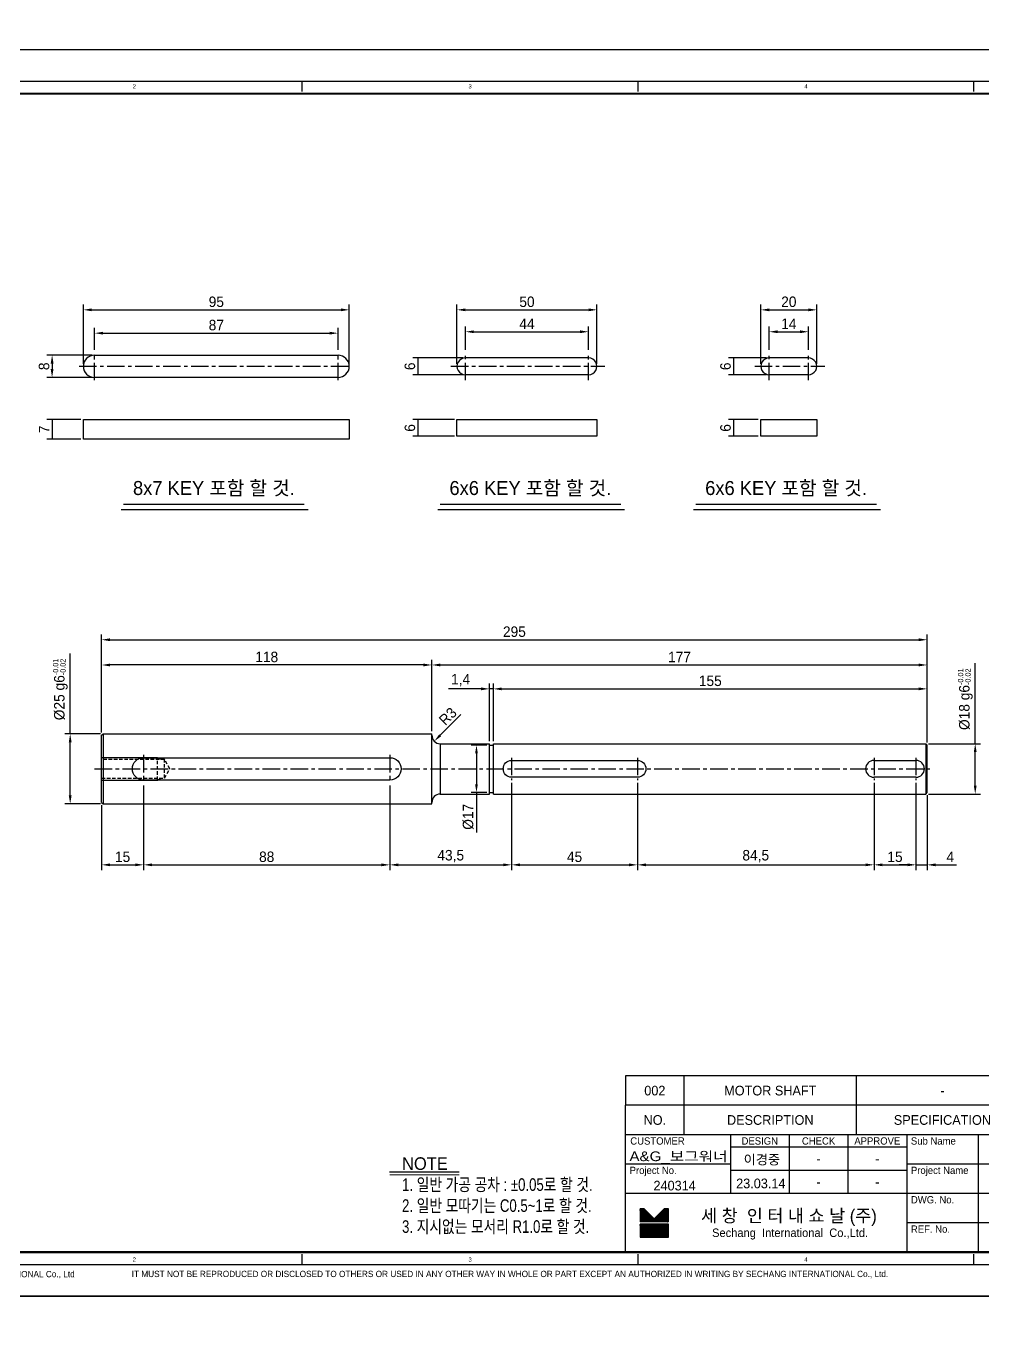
# Model space of a CAD drawing. Header units: inches. Extents: x 0 to 77285, y -118 to 40065.
# Drawn here: x 72149.1 to 72490.9, y 4671 to 5140 of the extents above; entities that cross this region are included whole.
import ezdxf
from ezdxf.enums import TextEntityAlignment as Align

# ---------------------------------------------------------------- set-up
doc = ezdxf.new("R2010")
doc.units = ezdxf.units.IN
doc.header["$LTSCALE"] = 5
doc.header["$MEASUREMENT"] = 0
doc.linetypes.add('CENTER', pattern=[2, 1.25, -0.25, 0.25, -0.25])
doc.linetypes.add('HIDDEN', pattern=[0.375, 0.25, -0.125])
for name, color, linetype in [('11', 1, 'CENTER'), ('22', 2, 'HIDDEN'), ('A', 8, 'Continuous'), ('T', 3, 'Continuous')]:
    doc.layers.add(name, color=color, linetype=linetype)
doc.styles.add('SCI', font='')
doc.styles.get('SCI').set_extended_font_data('Gulim')
doc.dimstyles.new('SCH', dxfattribs={"dimtxt": 2.5, "dimasz": 2, "dimexe": 1.25, "dimexo": 0.625, "dimtad": 1, "dimdec": 8, "dimtxsty": 'SCI', "dimcen": 2.5, "dimclrd": 4, "dimclre": 4, "dimclrt": 7, "dimadec": 8, "dimazin": 2, "dimtfac": 1, "dimtdec": 8, "dimtmove": 0, "dimatfit": 3, "dimfxl": 1, "dimarcsym": 0})

# ---------------------------------------------------------------- blocks, each defined once
blk = doc.blocks.new('A$Cdee910e8')
for p, q in [((0, 12), (0.5, 12.5)), ((0, -12), (0, 12)), ((0.5, 12.5), (118, 12.5)), ((0.5, 12.5), (0.5, -12.5)), ((118, -12.5), (118, 12.5)), ((121, 9), (138.6, 9)), ((138.6, -9), (138.6, 9)), ((138.6, 8.5), (140, 8.5)), ((140, 9), (294.5, 9)), ((140, -9), (140, 9)), ((294.5, 9), (295, 8.5)), ((294.5, 9), (294.5, -9)), ((295, -8.5), (295, 8.5)), ((276, 3), (291, 3)), ((291, -3), (276, -3)), ((121, -9), (138.6, -9)), ((138.6, -8.5), (140, -8.5)), ((140, -9), (294.5, -9)), ((294.5, -9), (295, -8.5)), ((0, -12), (0.5, -12.5)), ((0.5, -12.5), (118, -12.5))]:
    blk.add_line(p, q)
for points in [[(15, -4, -1), (15, 4), (103, 4, -1), (103, -4)], [(146.5, -3, -1), (146.5, 3), (191.5, 3, -1), (191.5, -3)]]:
    blk.add_lwpolyline(points, format="xyb", close=True)
for centre, start, end in [((121, 12), 180, 270), ((276, 0), 90, 270), ((291, 0), 270, 90), ((121, -12), 90, 180)]:
    blk.add_arc(centre, 3, start, end)
at = {"layer": '11'}
for p, q in [((15, 5), (15, -5)), ((103, 5), (103, -5)), ((-2.5, 0), (296, 0)), ((146.5, 4), (146.5, -4)), ((191.5, 4), (191.5, -4)), ((276, 4), (276, -4)), ((291, 4), (291, -4))]:
    blk.add_line(p, q, dxfattribs=at)
at = {"layer": '22'}
for p, q in [((22.5, 3.32), (0, 3.32)), ((20, -4), (20, 4)), ((24.42, 0), (22.5, 3.32)), ((22.5, -3.32), (22.5, 3.32)), ((22.5, -3.32), (24.42, 0)), ((0, -3.32), (22.5, -3.32))]:
    blk.add_line(p, q, dxfattribs=at)
at = {"layer": 'A'}
blk.add_line((121, 9), (121, -9), dxfattribs=at)
at = {"layer": 'T'}
for p, q in [((20, 4), (0, 4)), ((21.17, 3.32), (20, 4)), ((0, -4), (20, -4)), ((20, -4), (21.17, -3.32))]:
    blk.add_line(p, q, dxfattribs=at)
blk = doc.blocks.new('A$C645fd8c3')
at = {"linetype": 'Continuous'}
h = blk.add_hatch(dxfattribs=at)
h.set_pattern_fill('ANSI31', color=5, scale=0.563055, style=0)
h.set_pattern_definition([(45, (-482.600826, -378.99261), (-0.04976753, 0.04976753), [])])
h.paths.add_polyline_path([(259.73, -279.27), (259.73, -276.17), (258.74, -276.17), (256.35, -278.56), (253.96, -276.17), (252.97, -276.17), (252.97, -279.27)])
h.paths.add_polyline_path([(252.97, -279.83), (252.97, -282.93), (259.73, -282.93), (259.73, -279.83)])
at = {"color": 2}
for p, q in [((12.5, -7.5), (412.5, -7.5)), ((172.5, -10), (172.5, -7.5)), ((252.5, -10), (252.5, -7.5)), ((332.5, -10), (332.5, -7.5)), ((172.5, -289.5), (172.5, -287)), ((252.5, -289.5), (252.5, -287)), ((332.5, -289.5), (332.5, -287)), ((412.5, -289.5), (12.5, -289.5))]:
    blk.add_line(p, q, dxfattribs=at)
for p, q in [((409.5, -244.5), (249.5, -244.5)), ((249.5, -244.5), (249.5, -251.5)), ((249.5, -286.5), (249.5, -251.5)), ((409.5, -251.5), (249.5, -251.5)), ((409.5, -258.5), (249.5, -258.5)), ((316.5, -258.5), (316.5, -286.5)), ((316.5, -261.5), (274.5, -261.5)), ((316.5, -267), (274.5, -267))]:
    blk.add_line(p, q)
at = {"color": 3}
for p, q in [((263.5, -251.5), (263.5, -244.5)), ((304.5, -251.5), (304.5, -244.5)), ((263.5, -258.5), (263.5, -251.5)), ((304.5, -258.5), (304.5, -251.5)), ((274.5, -258.5), (274.5, -272.5)), ((288.5, -258.5), (288.5, -272.5)), ((302.5, -258.5), (302.5, -272.5)), ((333.5, -258.5), (333.5, -286.5)), ((274.5, -265.5), (249.5, -265.5)), ((409.58, -265.5), (316.5, -265.5)), ((409.5, -272.5), (249.5, -272.5)), ((409.58, -279.5), (316.5, -279.5))]:
    blk.add_line(p, q, dxfattribs=at)
at = {"color": 5, "linetype": 'Continuous'}
for p, q in [((252.97, -276.17), (252.97, -279.27)), ((253.96, -276.17), (252.97, -276.17)), ((253.96, -276.17), (256.35, -278.56)), ((258.74, -276.17), (256.35, -278.56)), ((259.73, -276.17), (258.74, -276.17)), ((259.73, -279.27), (259.73, -276.17)), ((259.73, -279.27), (252.97, -279.27)), ((252.97, -279.83), (252.97, -282.93)), ((259.73, -279.83), (252.97, -279.83)), ((259.73, -282.93), (259.73, -279.83)), ((252.97, -282.93), (259.73, -282.93))]:
    blk.add_line(p, q, dxfattribs=at)
at = {"color": 40, "const_width": 0.5}
blk.add_lwpolyline([(15.5, -286.5), (15.5, -10.5), (409.5, -10.5), (409.5, -286.5)], close=True, dxfattribs=at)
at = {"const_width": 0.257}
blk.add_lwpolyline([(193.31, -268.04), (209.91, -268.04)], dxfattribs=at)
at = {"color": 3}
blk.add_lwpolyline([(193.31, -267.35), (209.91, -267.35)], dxfattribs=at)
at = {"layer": 'Defpoints', "color": 1}
blk.add_lwpolyline([(0, -297), (0, 0), (420, 0), (420, -297)], close=True, dxfattribs=at)
at = {"color": 2, "style": 'SCI'}
for s, p in [('2', (132.5, -8.75)), ('3', (212.5, -8.75)), ('4', (292.5, -8.75)), ('2', (132.5, -288.25)), ('3', (212.5, -288.25)), ('4', (292.5, -288.25))]:
    blk.add_text(s, height=1, dxfattribs=at).set_placement(p, align=Align.MIDDLE_CENTER)
at = {"style": 'SCI'}
for s, height, p in [('NO.', 2.308, (256.5, -255)), ('DESCRIPTION', 2.3077, (284, -255)), ('SPECIFICATION', 2.3077, (325, -255)), ('DESIGN', 1.731, (281.5, -260)), ('CHECK', 1.731, (295.5, -260)), ('APPROVE', 1.731, (309.5, -260)), ('이경중', 2.308, (282, -264.44)), ('-', 2.31, (295.5, -264.25)), ('-', 2.31, (309.5, -264.25)), ('세 창  인 터 내 쇼 날 (주)', 3.0296, (288.44, -277.82)), ('Sechang  International  Co.,Ltd.', 2.0198, (288.72, -281.87))]:
    blk.add_text(s, height=height, dxfattribs=at).set_placement(p, align=Align.MIDDLE_CENTER)
for s, height, p in [('CUSTOMER', 1.731, (250.65, -260)), ('Sub Name', 1.731, (317.5, -260)), ('Project No.', 1.7308, (250.5, -267)), ('Project Name', 1.7308, (317.5, -267)), ('DWG. No.', 1.731, (317.5, -274)), ('REF. No.', 1.731, (317.5, -281))]:
    blk.add_text(s, height=height, dxfattribs=at).set_placement(p, align=Align.MIDDLE_LEFT)
at = {"color": 40, "style": 'SCI'}
for p in [(295.5, -269.75), (309.5, -269.75)]:
    blk.add_text('-', height=2.31, dxfattribs=at).set_placement(p, align=Align.MIDDLE_CENTER)
at = {"color": 3, "linetype": 'Continuous', "style": 'SCI'}
for s, p in [('THIS DRAWING CONTAINS CONFIDENTIAL INFORMATION PROPRIETARY TO SECHANG INTERNATIONAL Co., Ltd  ', (12.11, -292.46)), ('IT MUST NOT BE REPRODUCED OR DISCLOSED TO OTHERS OR USED IN ANY OTHER WAY IN WHOLE OR PART EXCEPT AN AUTHORIZED IN WRITING BY SECHANG INTERNATIONAL Co., Ltd.', (131.88, -292.43))]:
    blk.add_text(s, height=1.5, dxfattribs=at).set_placement(p)
at = {"color": 40, "insert": (196.28, -263.89), "char_height": 3, "attachment_point": 1, "style": 'SCI'}
blk.add_mtext_dynamic_manual_height_columns('NOTE{\\W0.8;\\P1. 일반 가공 공차 : %%P0.05로 할 것.\\P2. 일반 모따기는 C0.5~1로 할 것.\\P3. 지시없는 모서리 R1.0로 할 것.}', width=205.982, gutter_width=1.29, heights=[0], dxfattribs=at)
blk = doc.blocks.new('*D1382')
at = {"color": 4, "lineweight": -2, "transparency": 16777216}
for p, q in [((72169.55, 5019.42), (72169.55, 5040.55)), ((72172.55, 5038.67), (72261.55, 5038.67)), ((72264.55, 5019.42), (72264.55, 5040.55))]:
    blk.add_line(p, q, dxfattribs=at)
at = {"color": 4, "transparency": 16777216}
for points in [[(72172.55, 5039.17), (72172.55, 5038.17), (72169.55, 5038.67)], [(72261.55, 5039.17), (72261.55, 5038.17), (72264.55, 5038.67)]]:
    blk.add_solid(points, dxfattribs=at)
at = {"layer": 'Defpoints', "color": 0, "transparency": 16777216}
for p in [(72264.55, 5038.67), (72169.55, 5018.49), (72264.55, 5018.49)]:
    blk.add_point(p, dxfattribs=at)
at = {"color": 7, "transparency": 16777216, "insert": (72217.05, 5041.53), "char_height": 3.75, "attachment_point": 5, "style": 'SCI'}
blk.add_mtext('95', dxfattribs=at)
blk = doc.blocks.new('*D1383')
at = {"color": 4, "lineweight": -2, "transparency": 16777216}
for p, q in [((72172.61, 5022.49), (72156.5, 5022.49)), ((72158.37, 5019.49), (72158.37, 5017.49)), ((72172.61, 5014.49), (72156.5, 5014.49))]:
    blk.add_line(p, q, dxfattribs=at)
at = {"color": 4, "transparency": 16777216}
for points in [[(72157.87, 5019.49), (72158.87, 5019.49), (72158.37, 5022.49)], [(72157.87, 5017.49), (72158.87, 5017.49), (72158.37, 5014.49)]]:
    blk.add_solid(points, dxfattribs=at)
at = {"layer": 'Defpoints', "color": 0, "transparency": 16777216}
for p in [(72173.55, 5022.49), (72158.37, 5014.49), (72173.55, 5014.49)]:
    blk.add_point(p, dxfattribs=at)
at = {"color": 7, "transparency": 16777216, "insert": (72155.51, 5018.49), "char_height": 3.75, "attachment_point": 5, "rotation": 90, "style": 'SCI'}
blk.add_mtext('8', dxfattribs=at)
blk = doc.blocks.new('*D1384')
at = {"color": 4, "lineweight": -2, "transparency": 16777216}
for p, q in [((72305.1, 5021.49), (72287.22, 5021.49)), ((72289.09, 5021.49), (72289.09, 5015.49)), ((72305.1, 5015.49), (72287.22, 5015.49))]:
    blk.add_line(p, q, dxfattribs=at)
at = {"layer": 'Defpoints', "color": 0, "transparency": 16777216}
for p in [(72306.04, 5021.49), (72289.09, 5015.49), (72306.04, 5015.49)]:
    blk.add_point(p, dxfattribs=at)
at = {"color": 7, "transparency": 16777216, "insert": (72286.23, 5018.49), "char_height": 3.75, "attachment_point": 5, "rotation": 90, "style": 'SCI'}
blk.add_mtext('6', dxfattribs=at)
blk = doc.blocks.new('*D1385')
at = {"color": 4, "lineweight": -2, "transparency": 16777216}
for p, q in [((72303.05, 5019.42), (72303.05, 5040.55)), ((72306.05, 5038.67), (72350.05, 5038.67)), ((72353.05, 5019.42), (72353.05, 5040.55))]:
    blk.add_line(p, q, dxfattribs=at)
at = {"color": 4, "transparency": 16777216}
for points in [[(72306.05, 5039.17), (72306.05, 5038.17), (72303.05, 5038.67)], [(72350.05, 5039.17), (72350.05, 5038.17), (72353.05, 5038.67)]]:
    blk.add_solid(points, dxfattribs=at)
at = {"layer": 'Defpoints', "color": 0, "transparency": 16777216}
for p in [(72353.05, 5038.67), (72303.05, 5018.49), (72353.05, 5018.49)]:
    blk.add_point(p, dxfattribs=at)
at = {"color": 7, "transparency": 16777216, "insert": (72328.05, 5041.53), "char_height": 3.75, "attachment_point": 5, "style": 'SCI'}
blk.add_mtext('50', dxfattribs=at)
blk = doc.blocks.new('*D1386')
at = {"color": 4, "lineweight": -2, "transparency": 16777216}
for p, q in [((72168.61, 4999.48), (72156.5, 4999.48)), ((72158.37, 4999.48), (72158.37, 4992.48)), ((72168.61, 4992.48), (72156.5, 4992.48))]:
    blk.add_line(p, q, dxfattribs=at)
at = {"layer": 'Defpoints', "color": 0, "transparency": 16777216}
for p in [(72169.55, 4999.48), (72158.37, 4992.48), (72169.55, 4992.48)]:
    blk.add_point(p, dxfattribs=at)
at = {"color": 7, "transparency": 16777216, "insert": (72155.51, 4995.98), "char_height": 3.75, "attachment_point": 5, "rotation": 90, "style": 'SCI'}
blk.add_mtext('7', dxfattribs=at)
blk = doc.blocks.new('*D1387')
at = {"color": 4, "lineweight": -2, "transparency": 16777216}
for p, q in [((72302.11, 4999.48), (72287.22, 4999.48)), ((72289.09, 4999.48), (72289.09, 4993.48)), ((72302.11, 4993.48), (72287.22, 4993.48))]:
    blk.add_line(p, q, dxfattribs=at)
at = {"layer": 'Defpoints', "color": 0, "transparency": 16777216}
for p in [(72303.05, 4999.48), (72289.09, 4993.48), (72303.05, 4993.48)]:
    blk.add_point(p, dxfattribs=at)
at = {"color": 7, "transparency": 16777216, "insert": (72286.23, 4996.48), "char_height": 3.75, "attachment_point": 5, "rotation": 90, "style": 'SCI'}
blk.add_mtext('6', dxfattribs=at)
blk = doc.blocks.new('*D1393')
at = {"color": 4, "lineweight": -2, "transparency": 16777216}
for p, q in [((72173.55, 5024.42), (72173.55, 5032.21)), ((72176.55, 5030.34), (72257.55, 5030.34)), ((72260.55, 5024.42), (72260.55, 5032.21))]:
    blk.add_line(p, q, dxfattribs=at)
at = {"color": 4, "transparency": 16777216}
for points in [[(72176.55, 5030.84), (72176.55, 5029.84), (72173.55, 5030.34)], [(72257.55, 5030.84), (72257.55, 5029.84), (72260.55, 5030.34)]]:
    blk.add_solid(points, dxfattribs=at)
at = {"layer": 'Defpoints', "color": 0, "transparency": 16777216}
for p in [(72260.55, 5030.34), (72173.55, 5023.49), (72260.55, 5023.49)]:
    blk.add_point(p, dxfattribs=at)
at = {"color": 7, "transparency": 16777216, "insert": (72217.05, 5033.2), "char_height": 3.75, "attachment_point": 5, "style": 'SCI'}
blk.add_mtext('87', dxfattribs=at)
blk = doc.blocks.new('*D1394')
at = {"color": 4, "lineweight": -2, "transparency": 16777216}
for p, q in [((72306.05, 5024.42), (72306.05, 5032.71)), ((72350.05, 5024.42), (72350.05, 5032.71)), ((72309.05, 5030.84), (72347.05, 5030.84))]:
    blk.add_line(p, q, dxfattribs=at)
at = {"color": 4, "transparency": 16777216}
for points in [[(72309.05, 5031.34), (72309.05, 5030.34), (72306.05, 5030.84)], [(72347.05, 5031.34), (72347.05, 5030.34), (72350.05, 5030.84)]]:
    blk.add_solid(points, dxfattribs=at)
at = {"layer": 'Defpoints', "color": 0, "transparency": 16777216}
for p in [(72350.05, 5030.84), (72306.05, 5023.49), (72350.05, 5023.49)]:
    blk.add_point(p, dxfattribs=at)
at = {"color": 7, "transparency": 16777216, "insert": (72328.05, 5033.7), "char_height": 3.75, "attachment_point": 5, "style": 'SCI'}
blk.add_mtext('44', dxfattribs=at)
blk = doc.blocks.new('*D1395')
at = {"color": 4, "lineweight": -2, "transparency": 16777216}
for p, q in [((72413.67, 5021.49), (72400.01, 5021.49)), ((72401.88, 5021.49), (72401.88, 5015.49)), ((72413.67, 5015.49), (72400.01, 5015.49))]:
    blk.add_line(p, q, dxfattribs=at)
at = {"layer": 'Defpoints', "color": 0, "transparency": 16777216}
for p in [(72414.61, 5021.49), (72401.88, 5015.49), (72414.61, 5015.49)]:
    blk.add_point(p, dxfattribs=at)
at = {"color": 7, "transparency": 16777216, "insert": (72399.02, 5018.49), "char_height": 3.75, "attachment_point": 5, "rotation": 90, "style": 'SCI'}
blk.add_mtext('6', dxfattribs=at)
blk = doc.blocks.new('*D1396')
at = {"color": 4, "lineweight": -2, "transparency": 16777216}
for p, q in [((72411.62, 5019.42), (72411.62, 5040.55)), ((72414.62, 5038.67), (72428.62, 5038.67)), ((72431.62, 5019.42), (72431.62, 5040.55))]:
    blk.add_line(p, q, dxfattribs=at)
at = {"color": 4, "transparency": 16777216}
for points in [[(72414.62, 5039.17), (72414.62, 5038.17), (72411.62, 5038.67)], [(72428.62, 5039.17), (72428.62, 5038.17), (72431.62, 5038.67)]]:
    blk.add_solid(points, dxfattribs=at)
at = {"layer": 'Defpoints', "color": 0, "transparency": 16777216}
for p in [(72431.62, 5038.67), (72411.62, 5018.49), (72431.62, 5018.49)]:
    blk.add_point(p, dxfattribs=at)
at = {"color": 7, "transparency": 16777216, "insert": (72421.62, 5041.53), "char_height": 3.75, "attachment_point": 5, "style": 'SCI'}
blk.add_mtext('20', dxfattribs=at)
blk = doc.blocks.new('*D1397')
at = {"color": 4, "lineweight": -2, "transparency": 16777216}
for p, q in [((72410.68, 4999.48), (72400.01, 4999.48)), ((72401.88, 4999.48), (72401.88, 4993.48)), ((72410.68, 4993.48), (72400.01, 4993.48))]:
    blk.add_line(p, q, dxfattribs=at)
at = {"layer": 'Defpoints', "color": 0, "transparency": 16777216}
for p in [(72411.62, 4999.48), (72401.88, 4993.48), (72411.62, 4993.48)]:
    blk.add_point(p, dxfattribs=at)
at = {"color": 7, "transparency": 16777216, "insert": (72399.02, 4996.48), "char_height": 3.75, "attachment_point": 5, "rotation": 90, "style": 'SCI'}
blk.add_mtext('6', dxfattribs=at)
blk = doc.blocks.new('*D1398')
at = {"color": 4, "lineweight": -2, "transparency": 16777216}
for p, q in [((72414.62, 5024.42), (72414.62, 5032.71)), ((72428.62, 5024.42), (72428.62, 5032.71)), ((72417.62, 5030.84), (72425.62, 5030.84))]:
    blk.add_line(p, q, dxfattribs=at)
at = {"color": 4, "transparency": 16777216}
for points in [[(72417.62, 5031.34), (72417.62, 5030.34), (72414.62, 5030.84)], [(72425.62, 5031.34), (72425.62, 5030.34), (72428.62, 5030.84)]]:
    blk.add_solid(points, dxfattribs=at)
at = {"layer": 'Defpoints', "color": 0, "transparency": 16777216}
for p in [(72428.62, 5030.84), (72414.62, 5023.49), (72428.62, 5023.49)]:
    blk.add_point(p, dxfattribs=at)
at = {"color": 7, "transparency": 16777216, "insert": (72421.62, 5033.7), "char_height": 3.75, "attachment_point": 5, "style": 'SCI'}
blk.add_mtext('14', dxfattribs=at)
blk = doc.blocks.new('*D1399')
at = {"color": 4, "lineweight": -2, "transparency": 16777216}
for p, q in [((72316.06, 4884.58), (72316.06, 4905.1)), ((72319.06, 4903.22), (72468.06, 4903.22)), ((72471.06, 4884.08), (72471.06, 4905.1))]:
    blk.add_line(p, q, dxfattribs=at)
at = {"color": 4, "transparency": 16777216}
for points in [[(72319.06, 4903.72), (72319.06, 4902.72), (72316.06, 4903.22)], [(72468.06, 4903.72), (72468.06, 4902.72), (72471.06, 4903.22)]]:
    blk.add_solid(points, dxfattribs=at)
at = {"layer": 'Defpoints', "color": 0, "transparency": 16777216}
for p in [(72471.06, 4903.22), (72316.06, 4883.64), (72471.06, 4883.14)]:
    blk.add_point(p, dxfattribs=at)
at = {"color": 7, "transparency": 16777216, "insert": (72393.56, 4906.09), "char_height": 3.75, "attachment_point": 5, "style": 'SCI'}
blk.add_mtext('155', dxfattribs=at)
blk = doc.blocks.new('*D1400')
at = {"color": 4, "lineweight": -2, "transparency": 16777216}
for p, q in [((72311.66, 4903.22), (72300.03, 4903.22)), ((72314.66, 4884.58), (72314.66, 4905.1)), ((72316.06, 4903.22), (72314.66, 4903.22)), ((72316.06, 4884.58), (72316.06, 4905.1)), ((72319.06, 4903.22), (72322.06, 4903.22))]:
    blk.add_line(p, q, dxfattribs=at)
at = {"color": 4, "transparency": 16777216}
for points in [[(72311.66, 4903.72), (72311.66, 4902.72), (72314.66, 4903.22)], [(72319.06, 4903.72), (72319.06, 4902.72), (72316.06, 4903.22)]]:
    blk.add_solid(points, dxfattribs=at)
at = {"layer": 'Defpoints', "color": 0, "transparency": 16777216}
for p in [(72314.66, 4903.22), (72314.66, 4883.64), (72316.06, 4883.64)]:
    blk.add_point(p, dxfattribs=at)
at = {"color": 7, "transparency": 16777216, "insert": (72304.35, 4906.32), "char_height": 3.75, "attachment_point": 5, "style": 'SCI'}
blk.add_mtext('1,4', dxfattribs=at)
blk = doc.blocks.new('*D1401')
at = {"color": 4, "lineweight": -2, "transparency": 16777216}
for p, q in [((72294.06, 4888.08), (72294.06, 4913.63)), ((72297.06, 4911.76), (72468.06, 4911.76)), ((72471.06, 4884.08), (72471.06, 4913.63))]:
    blk.add_line(p, q, dxfattribs=at)
at = {"color": 4, "transparency": 16777216}
for points in [[(72297.06, 4912.26), (72297.06, 4911.26), (72294.06, 4911.76)], [(72468.06, 4912.26), (72468.06, 4911.26), (72471.06, 4911.76)]]:
    blk.add_solid(points, dxfattribs=at)
at = {"layer": 'Defpoints', "color": 0, "transparency": 16777216}
for p in [(72471.06, 4911.76), (72294.06, 4887.14), (72471.06, 4883.14)]:
    blk.add_point(p, dxfattribs=at)
at = {"color": 7, "transparency": 16777216, "insert": (72382.56, 4914.62), "char_height": 3.75, "attachment_point": 5, "style": 'SCI'}
blk.add_mtext('177', dxfattribs=at)
blk = doc.blocks.new('*D1402')
at = {"color": 4, "lineweight": -2, "transparency": 16777216}
for p, q in [((72176.06, 4887.58), (72176.06, 4913.63)), ((72291.06, 4911.76), (72179.06, 4911.76)), ((72294.06, 4888.08), (72294.06, 4913.63))]:
    blk.add_line(p, q, dxfattribs=at)
at = {"color": 4, "transparency": 16777216}
for points in [[(72179.06, 4912.26), (72179.06, 4911.26), (72176.06, 4911.76)], [(72291.06, 4912.26), (72291.06, 4911.26), (72294.06, 4911.76)]]:
    blk.add_solid(points, dxfattribs=at)
at = {"layer": 'Defpoints', "color": 0, "transparency": 16777216}
for p in [(72176.06, 4911.76), (72176.06, 4886.64), (72294.06, 4887.14)]:
    blk.add_point(p, dxfattribs=at)
at = {"color": 7, "transparency": 16777216, "insert": (72235.06, 4914.62), "char_height": 3.75, "attachment_point": 5, "style": 'SCI'}
blk.add_mtext('118', dxfattribs=at)
blk = doc.blocks.new('*D1403')
at = {"color": 4, "lineweight": -2, "transparency": 16777216}
for p, q in [((72176.06, 4887.58), (72176.06, 4922.65)), ((72179.06, 4920.78), (72468.06, 4920.78)), ((72471.06, 4884.08), (72471.06, 4922.65))]:
    blk.add_line(p, q, dxfattribs=at)
at = {"color": 4, "transparency": 16777216}
for points in [[(72179.06, 4921.28), (72179.06, 4920.28), (72176.06, 4920.78)], [(72468.06, 4921.28), (72468.06, 4920.28), (72471.06, 4920.78)]]:
    blk.add_solid(points, dxfattribs=at)
at = {"layer": 'Defpoints', "color": 0, "transparency": 16777216}
for p in [(72471.06, 4920.78), (72176.06, 4886.64), (72471.06, 4883.14)]:
    blk.add_point(p, dxfattribs=at)
at = {"color": 7, "transparency": 16777216, "insert": (72323.56, 4923.64), "char_height": 3.75, "attachment_point": 5, "style": 'SCI'}
blk.add_mtext('295', dxfattribs=at)
blk = doc.blocks.new('*D1404')
at = {"color": 4, "lineweight": -2, "transparency": 16777216}
for p, q in [((72313.72, 4883.14), (72308.14, 4883.14)), ((72310.01, 4880.14), (72310.01, 4869.14)), ((72313.72, 4866.14), (72308.14, 4866.14)), ((72310.01, 4866.14), (72310.01, 4851.87))]:
    blk.add_line(p, q, dxfattribs=at)
at = {"color": 4, "transparency": 16777216}
for points in [[(72309.51, 4880.14), (72310.51, 4880.14), (72310.01, 4883.14)], [(72309.51, 4869.14), (72310.51, 4869.14), (72310.01, 4866.14)]]:
    blk.add_solid(points, dxfattribs=at)
at = {"layer": 'Defpoints', "color": 0, "transparency": 16777216}
for p in [(72314.66, 4883.14), (72310.01, 4866.14), (72314.66, 4866.14)]:
    blk.add_point(p, dxfattribs=at)
at = {"color": 7, "transparency": 16777216, "insert": (72307.05, 4857.51), "char_height": 3.75, "attachment_point": 5, "rotation": 90, "style": 'SCI'}
blk.add_mtext('%%C17', dxfattribs=at)
blk = doc.blocks.new('*D1405')
at = {"color": 4, "lineweight": -2, "transparency": 16777216}
blk.add_line((72304.44, 4894.02), (72297.06, 4886.64), dxfattribs=at)
at = {"color": 4, "transparency": 16777216}
blk.add_solid([(72296.71, 4886.99), (72297.41, 4886.29), (72294.94, 4884.52)], dxfattribs=at)
at = {"layer": 'Defpoints', "color": 0, "transparency": 16777216}
for p in [(72294.94, 4884.52), (72297.06, 4886.64)]:
    blk.add_point(p, dxfattribs=at)
at = {"color": 7, "transparency": 16777216, "insert": (72299.78, 4893.41), "char_height": 3.75, "attachment_point": 5, "rotation": 45, "style": 'SCI'}
blk.add_mtext('R3', dxfattribs=at)
blk = doc.blocks.new('*D1406')
at = {"color": 4, "lineweight": -2, "transparency": 16777216}
for p, q in [((72191.06, 4868.7), (72191.06, 4838.46)), ((72176.06, 4861.7), (72176.06, 4838.46)), ((72179.06, 4840.34), (72188.06, 4840.34))]:
    blk.add_line(p, q, dxfattribs=at)
at = {"color": 4, "transparency": 16777216}
for points in [[(72179.06, 4840.84), (72179.06, 4839.84), (72176.06, 4840.34)], [(72188.06, 4840.84), (72188.06, 4839.84), (72191.06, 4840.34)]]:
    blk.add_solid(points, dxfattribs=at)
at = {"layer": 'Defpoints', "color": 0, "transparency": 16777216}
for p in [(72191.06, 4869.64), (72176.06, 4862.64), (72191.06, 4840.34)]:
    blk.add_point(p, dxfattribs=at)
at = {"color": 7, "transparency": 16777216, "insert": (72183.56, 4843.2), "char_height": 3.75, "attachment_point": 5, "style": 'SCI'}
blk.add_mtext('15', dxfattribs=at)
blk = doc.blocks.new('*D1407')
at = {"color": 4, "lineweight": -2, "transparency": 16777216}
for p, q in [((72191.06, 4868.7), (72191.06, 4838.46)), ((72279.06, 4868.7), (72279.06, 4838.46)), ((72194.06, 4840.34), (72276.06, 4840.34))]:
    blk.add_line(p, q, dxfattribs=at)
at = {"color": 4, "transparency": 16777216}
for points in [[(72194.06, 4840.84), (72194.06, 4839.84), (72191.06, 4840.34)], [(72276.06, 4840.84), (72276.06, 4839.84), (72279.06, 4840.34)]]:
    blk.add_solid(points, dxfattribs=at)
at = {"layer": 'Defpoints', "color": 0, "transparency": 16777216}
for p in [(72191.06, 4869.64), (72279.06, 4869.64), (72279.06, 4840.34)]:
    blk.add_point(p, dxfattribs=at)
at = {"color": 7, "transparency": 16777216, "insert": (72235.06, 4843.2), "char_height": 3.75, "attachment_point": 5, "style": 'SCI'}
blk.add_mtext('88', dxfattribs=at)
blk = doc.blocks.new('*D1408')
at = {"color": 4, "lineweight": -2, "transparency": 16777216}
for p, q in [((72279.06, 4868.7), (72279.06, 4838.46)), ((72322.56, 4869.7), (72322.56, 4838.46)), ((72282.06, 4840.34), (72319.56, 4840.34))]:
    blk.add_line(p, q, dxfattribs=at)
at = {"color": 4, "transparency": 16777216}
for points in [[(72282.06, 4840.84), (72282.06, 4839.84), (72279.06, 4840.34)], [(72319.56, 4840.84), (72319.56, 4839.84), (72322.56, 4840.34)]]:
    blk.add_solid(points, dxfattribs=at)
at = {"layer": 'Defpoints', "color": 0, "transparency": 16777216}
for p in [(72279.06, 4869.64), (72322.56, 4870.64), (72322.56, 4840.34)]:
    blk.add_point(p, dxfattribs=at)
at = {"color": 7, "transparency": 16777216, "insert": (72300.81, 4843.43), "char_height": 3.75, "attachment_point": 5, "style": 'SCI'}
blk.add_mtext('43,5', dxfattribs=at)
blk = doc.blocks.new('*D1409')
at = {"color": 4, "lineweight": -2, "transparency": 16777216}
for p, q in [((72322.56, 4869.7), (72322.56, 4838.46)), ((72367.56, 4869.7), (72367.56, 4838.46)), ((72325.56, 4840.34), (72364.56, 4840.34))]:
    blk.add_line(p, q, dxfattribs=at)
at = {"color": 4, "transparency": 16777216}
for points in [[(72325.56, 4840.84), (72325.56, 4839.84), (72322.56, 4840.34)], [(72364.56, 4840.84), (72364.56, 4839.84), (72367.56, 4840.34)]]:
    blk.add_solid(points, dxfattribs=at)
at = {"layer": 'Defpoints', "color": 0, "transparency": 16777216}
for p in [(72322.56, 4870.64), (72367.56, 4870.64), (72367.56, 4840.34)]:
    blk.add_point(p, dxfattribs=at)
at = {"color": 7, "transparency": 16777216, "insert": (72345.06, 4843.2), "char_height": 3.75, "attachment_point": 5, "style": 'SCI'}
blk.add_mtext('45', dxfattribs=at)
blk = doc.blocks.new('*D1410')
at = {"color": 4, "lineweight": -2, "transparency": 16777216}
for p, q in [((72367.56, 4869.7), (72367.56, 4838.46)), ((72452.06, 4869.7), (72452.06, 4838.46)), ((72370.56, 4840.34), (72449.06, 4840.34))]:
    blk.add_line(p, q, dxfattribs=at)
at = {"color": 4, "transparency": 16777216}
for points in [[(72370.56, 4840.84), (72370.56, 4839.84), (72367.56, 4840.34)], [(72449.06, 4840.84), (72449.06, 4839.84), (72452.06, 4840.34)]]:
    blk.add_solid(points, dxfattribs=at)
at = {"layer": 'Defpoints', "color": 0, "transparency": 16777216}
for p in [(72367.56, 4870.64), (72452.06, 4870.64), (72452.06, 4840.34)]:
    blk.add_point(p, dxfattribs=at)
at = {"color": 7, "transparency": 16777216, "insert": (72409.81, 4843.43), "char_height": 3.75, "attachment_point": 5, "style": 'SCI'}
blk.add_mtext('84,5', dxfattribs=at)
blk = doc.blocks.new('*D1411')
at = {"color": 4, "lineweight": -2, "transparency": 16777216}
for p, q in [((72452.06, 4869.7), (72452.06, 4838.46)), ((72467.06, 4869.7), (72467.06, 4838.46)), ((72455.06, 4840.34), (72464.06, 4840.34))]:
    blk.add_line(p, q, dxfattribs=at)
at = {"color": 4, "transparency": 16777216}
for points in [[(72455.06, 4840.84), (72455.06, 4839.84), (72452.06, 4840.34)], [(72464.06, 4840.84), (72464.06, 4839.84), (72467.06, 4840.34)]]:
    blk.add_solid(points, dxfattribs=at)
at = {"layer": 'Defpoints', "color": 0, "transparency": 16777216}
for p in [(72452.06, 4870.64), (72467.06, 4870.64), (72467.06, 4840.34)]:
    blk.add_point(p, dxfattribs=at)
at = {"color": 7, "transparency": 16777216, "insert": (72459.56, 4843.2), "char_height": 3.75, "attachment_point": 5, "style": 'SCI'}
blk.add_mtext('15', dxfattribs=at)
blk = doc.blocks.new('*D1412')
at = {"color": 4, "lineweight": -2, "transparency": 16777216}
for p, q in [((72467.06, 4869.7), (72467.06, 4838.46)), ((72471.06, 4865.2), (72471.06, 4838.46)), ((72464.06, 4840.34), (72461.06, 4840.34)), ((72467.06, 4840.34), (72471.06, 4840.34)), ((72474.06, 4840.34), (72481.56, 4840.34))]:
    blk.add_line(p, q, dxfattribs=at)
at = {"color": 4, "transparency": 16777216}
for points in [[(72464.06, 4840.84), (72464.06, 4839.84), (72467.06, 4840.34)], [(72474.06, 4840.84), (72474.06, 4839.84), (72471.06, 4840.34)]]:
    blk.add_solid(points, dxfattribs=at)
at = {"layer": 'Defpoints', "color": 0, "transparency": 16777216}
for p in [(72467.06, 4870.64), (72471.06, 4866.14), (72471.06, 4840.34)]:
    blk.add_point(p, dxfattribs=at)
at = {"color": 7, "transparency": 16777216, "insert": (72479.31, 4843.2), "char_height": 3.75, "attachment_point": 5, "style": 'SCI'}
blk.add_mtext('4', dxfattribs=at)
blk = doc.blocks.new('*D1413')
at = {"color": 4, "lineweight": -2, "transparency": 16777216}
for p, q in [((72488.23, 4883.64), (72488.23, 4912.41)), ((72471.5, 4883.64), (72490.11, 4883.64)), ((72488.23, 4868.64), (72488.23, 4880.64)), ((72471.5, 4865.64), (72490.11, 4865.64))]:
    blk.add_line(p, q, dxfattribs=at)
at = {"color": 4, "transparency": 16777216}
for points in [[(72487.73, 4880.64), (72488.73, 4880.64), (72488.23, 4883.64)], [(72487.73, 4868.64), (72488.73, 4868.64), (72488.23, 4865.64)]]:
    blk.add_solid(points, dxfattribs=at)
at = {"layer": 'Defpoints', "color": 0, "transparency": 16777216}
for p in [(72470.56, 4883.64), (72488.23, 4883.64), (72470.56, 4865.64)]:
    blk.add_point(p, dxfattribs=at)
at = {"color": 7, "transparency": 16777216, "insert": (72484.7, 4899.52), "char_height": 3.75, "attachment_point": 5, "rotation": 90, "style": 'SCI'}
blk.add_mtext('\\A1;%%C18{\\H1.00x; g6{\\H0.5x;\\S-0.01^ -0.02;}}', dxfattribs=at)
blk = doc.blocks.new('*D1414')
at = {"color": 4, "lineweight": -2, "transparency": 16777216}
for p, q in [((72164.84, 4887.14), (72164.84, 4915.91)), ((72175.62, 4887.14), (72162.97, 4887.14)), ((72164.84, 4865.14), (72164.84, 4884.14)), ((72175.62, 4862.14), (72162.97, 4862.14))]:
    blk.add_line(p, q, dxfattribs=at)
at = {"color": 4, "transparency": 16777216}
for points in [[(72164.34, 4884.14), (72165.34, 4884.14), (72164.84, 4887.14)], [(72164.34, 4865.14), (72165.34, 4865.14), (72164.84, 4862.14)]]:
    blk.add_solid(points, dxfattribs=at)
at = {"layer": 'Defpoints', "color": 0, "transparency": 16777216}
for p in [(72164.84, 4887.14), (72176.56, 4887.14), (72176.56, 4862.14)]:
    blk.add_point(p, dxfattribs=at)
at = {"color": 7, "transparency": 16777216, "insert": (72161.31, 4903.02), "char_height": 3.75, "attachment_point": 5, "rotation": 90, "style": 'SCI'}
blk.add_mtext('\\A1;%%C25{\\H1.00x; g6{\\H0.5x;\\S-0.01^ -0.02;}}', dxfattribs=at)

msp = doc.modelspace()

# ---------------------------------------------------------------- linework, layer by layer
for p, q in [((72173.54536221, 5022.48597743), (72260.54536221, 5022.48597743)), ((72350.04801636, 5021.48597665), (72306.03646051, 5021.4859782)), ((72428.61925051, 5021.48597665), (72414.60769466, 5021.4859782)), ((72260.54536221, 5014.48597743), (72173.54536221, 5014.48597743)), ((72350.04801636, 5015.4859782), (72306.03646051, 5015.48600766)), ((72428.61925051, 5015.4859782), (72414.60769466, 5015.48600766))]:
    msp.add_line(p, q)
at = {"color": 3}
for p, q in [((72183.08192267, 4967.36290971), (72249.86440365, 4967.36290971)), ((72183.92728354, 4969.26378261), (72248.49072836, 4969.26378261)), ((72296.16486858, 4967.36290971), (72362.94734956, 4967.36290971)), ((72297.01022945, 4969.26378261), (72361.57367427, 4969.26378261)), ((72387.54511023, 4967.36290971), (72454.3275912, 4967.36290971)), ((72388.39047109, 4969.26378261), (72452.95391591, 4969.26378261))]:
    msp.add_line(p, q, dxfattribs=at)
for points in [[(71277.07583024, 4686.16601062), (73574.39282526, 4686.16601062), (73574.39282526, 5384.30698566), (71277.07583024, 5384.30698566)], [(72169.54536221, 4999.48265093), (72264.54536221, 4999.48265093), (72264.54536221, 4992.48265093), (72169.54536221, 4992.48265093)], [(72303.04586075, 4999.48265093), (72353.04586075, 4999.48265093), (72353.04586075, 4993.48265093), (72303.04586075, 4993.48265093)], [(72411.6170949, 4999.48265093), (72431.6170949, 4999.48265093), (72431.6170949, 4993.48265093), (72411.6170949, 4993.48265093)], [(71277.07583024, 3988.02503557), (73574.39282526, 3988.02503557), (73574.39282526, 4686.16601062), (71277.07583024, 4686.16601062)]]:
    msp.add_lwpolyline(points, close=True)
for centre, radius, start, end in [((72173.54536221, 5018.48597743), 4, 90, 270), ((72260.54536221, 5018.48597743), 4, 270, 90), ((72306.04586075, 5018.48599293), 3, 89.9588012525, 270.0411987608), ((72350.04586075, 5018.48597743), 3, 269.9588012392, 90.0411987475), ((72414.6170949, 5018.48599293), 3, 89.9588012525, 270.0411987608), ((72428.6170949, 5018.48597743), 3, 269.9588012392, 90.0411987475)]:
    msp.add_arc(centre, radius, start, end)
at = {"layer": '11', "linetype": 'CENTER'}
for p, q in [((72173.54536222, 5013.48597743), (72173.54536221, 5023.48597743)), ((72260.54536221, 5013.48597743), (72260.54536222, 5023.48597743)), ((72306.04586075, 5013.48599293), (72306.04586075, 5023.48599293)), ((72350.04586075, 5013.48597743), (72350.04586075, 5023.48597743)), ((72414.6170949, 5013.48599293), (72414.6170949, 5023.48599293)), ((72428.6170949, 5013.48597743), (72428.6170949, 5023.48597743)), ((72168.0021148, 5018.48597743), (72265.27243891, 5018.48597743)), ((72300.881044, 5018.48599293), (72355.861123, 5018.48599293)), ((72409.45227815, 5018.48599293), (72434.43235716, 5018.48599293))]:
    msp.add_line(p, q, dxfattribs=at)

# ---------------------------------------------------------------- block references
at = {"color": 3, "xscale": 1.5, "yscale": 1.5, "zscale": 1.5}
msp.add_blockref('A$C645fd8c3', (71988.99753237, 5131.66601062), dxfattribs=at)
msp.add_blockref('A$Cdee910e8', (72176.05959934, 4874.63932595))

# ---------------------------------------------------------------- texts
at = {"style": 'SCI'}
for s, height, p in [('002', 3.461538462, (72373.74753237, 4759.66601062)), ('MOTOR SHAFT', 3.4615384615, (72414.99753237, 4759.666023)), ('-', 3.46153846, (72476.49753237, 4759.66601062))]:
    msp.add_text(s, height=height, dxfattribs=at).set_placement(p, align=Align.MIDDLE_CENTER)
at = {"color": 40, "style": 'SCI', "width": 1.12551}
msp.add_text('A&G_보그워너', height=3.461538462, dxfattribs=at).set_placement((72364.6837795, 4734.45944523), (72399.7581099, 4734.45944523), align=Align.FIT)
at = {"color": 40, "style": 'SCI'}
for s, p in [('23.03.14', (72411.611905, 4726.49293369)), ('240314', (72380.81231624, 4725.71408754))]:
    msp.add_text(s, height=3.461538462, dxfattribs=at).set_placement(p, align=Align.MIDDLE_CENTER)
at = {"color": 7, "char_height": 5, "attachment_point": 5, "style": 'SCI'}
for s, insert in [('8x7 KEY 포함 할 것.', (72216.17875105, 4974.74533817)), ('6x6 KEY 포함 할 것.', (72329.26169696, 4974.74533817)), ('6x6 KEY 포함 할 것.', (72420.6419386, 4974.74533817))]:
    msp.add_mtext(s, dxfattribs=dict(at, insert=insert))

# ---------------------------------------------------------------- dimensions: what is measured, and where the dimension line sits
for base, p1, p2, override, picture, middle in [((72264.54536221, 5038.6706547), (72169.54536221, 5018.48597743), (72264.54536221, 5018.48597743), {"dimscale": 1.5, "dimdec": 1, "dimtdec": 1}, '*D1382', (72217.04536221, 5041.53059145)), ((72353.04586075, 5038.6706547), (72303.04586075, 5018.48599293), (72353.04586075, 5018.48597644), {"dimscale": 1.5, "dimdec": 1, "dimtdec": 1}, '*D1385', (72328.04586075, 5041.53059145)), ((72431.6170949, 5038.6706547), (72411.6170949, 5018.48599293), (72431.6170949, 5018.48597644), {"dimscale": 1.5, "dimdec": 1, "dimtdec": 1}, '*D1396', (72421.6170949, 5041.53059145)), ((72260.54536222, 5030.33945919), (72173.54536221, 5023.48597743), (72260.54536222, 5023.48597743), {"dimscale": 1.5, "dimdec": 1, "dimtdec": 1}, '*D1393', (72217.04536221, 5033.20189261)), ((72350.04586075, 5030.83859754), (72306.04586075, 5023.48599293), (72350.04586075, 5023.48599292), {"dimscale": 1.5, "dimdec": 1, "dimtdec": 1}, '*D1394', (72328.04586075, 5033.70103096)), ((72428.6170949, 5030.83859754), (72414.6170949, 5023.48599293), (72428.6170949, 5023.48599292), {"dimscale": 1.5, "dimdec": 1, "dimtdec": 1}, '*D1398', (72421.6170949, 5033.70352763)), ((72471.0595993433, 4920.7774223844), (72176.0595993433, 4886.639325954), (72471.0595993433, 4883.139325954), {"dimscale": 1.5}, '*D1403', (72323.5595993433, 4923.6373591354)), ((72176.0595993433, 4911.7597631083), (72294.0595993433, 4887.139325954), (72176.0595993433, 4886.639325954), {"dimscale": 1.5}, '*D1402', (72235.0595993433, 4914.6246932015)), ((72471.0595993433, 4911.7597631083), (72294.0595993433, 4887.139325954), (72471.0595993433, 4883.139325954), {"dimscale": 1.5}, '*D1401', (72382.5595993433, 4914.6246932015)), ((72314.65959934, 4903.22448038), (72316.05959934, 4883.63932595), (72314.65959934, 4883.63932595), {"dimscale": 1.5}, '*D1400', (72304.34660001, 4906.31910422)), ((72471.0595993433, 4903.224480381), (72316.0595993433, 4883.639325954), (72471.0595993433, 4883.139325954), {"dimscale": 1.5}, '*D1399', (72393.5595993433, 4906.0894104742)), ((72191.0595993433, 4840.3380175903), (72176.0595993433, 4862.639325954), (72191.0595993433, 4869.639325954), {"dimscale": 1.5}, '*D1406', (72183.5595993433, 4843.2029476835)), ((72279.0595993433, 4840.3380175903), (72191.0595993433, 4869.639325954), (72279.0595993433, 4869.639325954), {"dimscale": 1.5, "dimtmove": 1}, '*D1407', (72235.0595993433, 4843.1979543413)), ((72322.5595993433, 4840.3380175903), (72279.0595993433, 4869.639325954), (72322.5595993433, 4870.639325954), {"dimscale": 1.5, "dimtmove": 1}, '*D1408', (72300.8095993433, 4843.4326414252)), ((72367.5595993433, 4840.3380175903), (72322.5595993433, 4870.639325954), (72367.5595993433, 4870.639325954), {"dimscale": 1.5, "dimtmove": 1}, '*D1409', (72345.0595993433, 4843.2004510124)), ((72452.0595993433, 4840.3380175903), (72367.5595993433, 4870.639325954), (72452.0595993433, 4870.639325954), {"dimscale": 1.5, "dimtmove": 1}, '*D1410', (72409.8095993433, 4843.4326414252)), ((72467.0595993433, 4840.3380175903), (72452.0595993433, 4870.639325954), (72467.0595993433, 4870.639325954), {"dimscale": 1.5, "dimtmove": 1}, '*D1411', (72459.5595993433, 4843.2029476835)), ((72471.05959934, 4840.33801759), (72467.05959934, 4870.63932595), (72471.05959934, 4866.13932595), {"dimscale": 1.5}, '*D1412', (72479.31034834, 4843.20045101))]:
    dim = msp.add_linear_dim(base=base, p1=p1, p2=p2, dimstyle='SCH', override=override)
    dim.commit()
    dim.dimension.update_dxf_attribs({"geometry": picture, "text_midpoint": middle})
for base, p1, p2, picture, middle in [((72158.37167589, 5014.48597743), (72173.54536221, 5022.48597743), (72173.54536221, 5014.48597743), '*D1383', (72155.51173914, 5018.48597743)), ((72289.09181558, 5015.48600766), (72306.03646051, 5021.4859782), (72306.03646051, 5015.48600766), '*D1384', (72286.23187882, 5018.48599293)), ((72401.88015021, 5015.48600766), (72414.60769466, 5021.4859782), (72414.60769466, 5015.48600766), '*D1395', (72399.02021346, 5018.48599293)), ((72158.37167589, 4992.48265093), (72169.54536221, 4999.48265093), (72169.54536221, 4992.48265093), '*D1386', (72155.51173914, 4995.98265093)), ((72289.09181558, 4993.48265093), (72303.04586075, 4999.48265093), (72303.04586075, 4993.48265093), '*D1387', (72286.23187882, 4996.48265093)), ((72401.88015021, 4993.48265093), (72411.6170949, 4999.48265093), (72411.6170949, 4993.48265093), '*D1397', (72399.02021346, 4996.48265093))]:
    dim = msp.add_linear_dim(base=base, p1=p1, p2=p2, angle=90, dimstyle='SCH', override={"dimscale": 1.5, "dimdec": 1, "dimtdec": 1})
    dim.commit()
    dim.dimension.update_dxf_attribs({"geometry": picture, "text_midpoint": middle})
for base, p1, p2, picture, middle in [((72164.8426088323, 4887.139325954), (72176.5595993433, 4862.139325954), (72176.5595993433, 4887.139325954), '*D1414', (72161.308154771, 4903.0233971924)), ((72488.2347647164, 4883.639325954), (72470.5595993433, 4865.639325954), (72470.5595993433, 4883.639325954), '*D1413', (72484.7003106551, 4899.5233971924))]:
    dim = msp.add_linear_dim(base=base, p1=p1, p2=p2, angle=90, text='%%C<>{\\H1.00x; g6{\\H0.5x;\\S-0.01^ -0.02;}}', dimstyle='SCH', override={"dimscale": 1.5, "dimpost": '', "dimtol": 0, "dimlim": 0, "dimtp": -0.007, "dimtm": 0.02, "dimtfac": 1, "dimtdec": 2, "dimtolj": 1, "dimtzin": 8})
    dim.commit()
    dim.dimension.update_dxf_attribs({"geometry": picture, "text_midpoint": middle})
dim = msp.add_radius_dim(center=(72297.059599343, 4886.639325954), mpoint=(72294.938279, 4884.518005611), dimstyle='SCH', override={"dimscale": 1.5})
dim.commit()
dim.dimension.update_dxf_attribs({"geometry": '*D1405', "text_midpoint": (72301.80873704, 4891.388463651), "dimtype": 164})
dim = msp.add_linear_dim(base=(72310.0102467363, 4866.139325954), p1=(72314.6595993433, 4883.139325954), p2=(72314.6595993433, 4866.139325954), angle=90, text='%%C<>', dimstyle='SCH', override={"dimscale": 1.5})
dim.commit()
dim.dimension.update_dxf_attribs({"geometry": '*D1404', "text_midpoint": (72310.0102467363, 4857.5055876052), "dimtype": 160})

doc.saveas('drawing.dxf')
